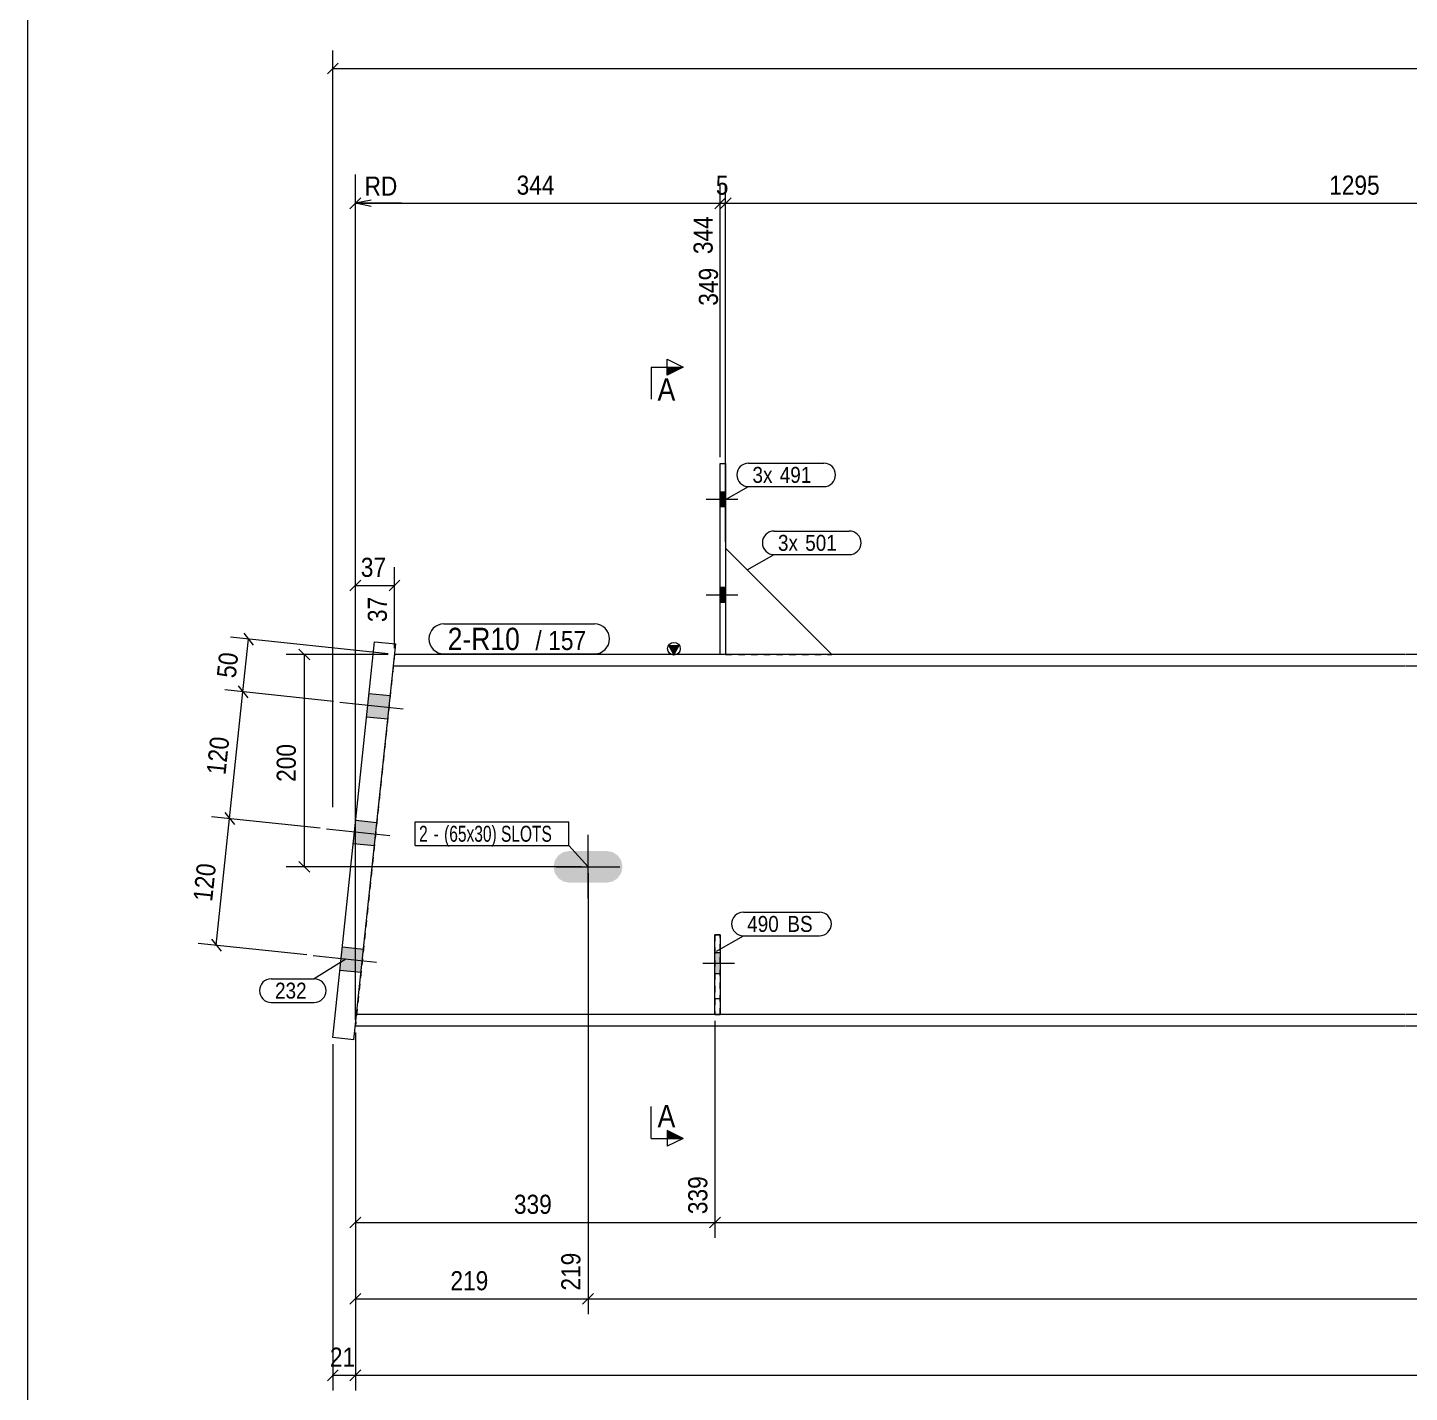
# Model space of a CAD drawing. Header units: millimetres. Extents: x 2 to 825, y 1 to 579.
# Drawn here: x 5 to 221.9, y 223 to 437.3 of the extents above; entities that cross this region are included whole.
import ezdxf

# ---------------------------------------------------------------- set-up
doc = ezdxf.new("R2010")
doc.units = ezdxf.units.MM
for name, pattern in [('XKITLINE00', [0]), ('XKITLINE01', [4, 1, -1, 1, -1]), ('XKITLINE02', [4, 2, -2])]:
    doc.linetypes.add(name, pattern=pattern)
for name, color, linetype, lineweight in [('Bolt', 3, 'Continuous', 0), ('BoltMark', 7, 'Continuous', 0), ('Dimensions', 7, 'Continuous', 0), ('DrawingSheet', 5, 'Continuous', 0), ('Part', 2, 'Continuous', 0), ('PartMark', 7, 'Continuous', 0), ('Section', 6, 'Continuous', 0)]:
    doc.layers.add(name, color=color, linetype=linetype, lineweight=lineweight)
doc.styles.add('ARIAL', font='ARIAL.TTF')
doc.styles.add('ARIAL_NARROW', font='ARIALN.TTF')

# ---------------------------------------------------------------- blocks, each defined once
blk = doc.blocks.new('*A3')
at = {"layer": 'Bolt'}
blk.add_hatch(color=3, dxfattribs=at).paths.add_polyline_path([(98.39, 305.55), (98.2, 304.59), (97.66, 303.78), (96.85, 303.24), (95.89, 303.05), (90.06, 303.05), (89.1, 303.24), (88.29, 303.78), (87.75, 304.59), (87.56, 305.55), (87.75, 306.51), (88.29, 307.32), (89.1, 307.86), (90.06, 308.05), (95.89, 308.05), (96.85, 307.86), (97.66, 307.32), (98.2, 306.51)], flags=17)
at = {"layer": 'Bolt', "color": 3, "linetype": 'XKITLINE00', "lineweight": 0}
for p, q in [((92.97, 300.55), (92.97, 310.55)), ((87.97, 305.55), (97.97, 305.55))]:
    blk.add_line(p, q, dxfattribs=at)
blk = doc.blocks.new('*A4')
at = {"layer": 'Bolt', "color": 3, "linetype": 'XKITLINE02', "lineweight": 0}
for p, q in [((113.74, 292.02), (112.9, 292.02)), ((115.99, 290.38), (110.99, 290.38)), ((113.74, 288.74), (112.9, 288.74))]:
    blk.add_line(p, q, dxfattribs=at)
blk = doc.blocks.new('*A5')
at = {"layer": 'Bolt'}
blk.add_hatch(color=3, dxfattribs=at).paths.add_polyline_path([(113.74, 288.74), (112.9, 288.74), (112.9, 292.02), (113.74, 292.02)], flags=17)
at = {"layer": 'Bolt', "color": 3, "linetype": 'XKITLINE00', "lineweight": 0}
for p, q in [((113.74, 292.02), (112.9, 292.02)), ((115.99, 290.38), (110.99, 290.38)), ((113.74, 288.74), (112.9, 288.74))]:
    blk.add_line(p, q, dxfattribs=at)
blk = doc.blocks.new('*A6')
at = {"layer": 'Bolt'}
for points in [[(113.74, 364.38), (114.57, 364.38), (114.57, 362.05), (113.74, 362.05)], [(113.74, 364.38), (114.57, 364.38), (114.57, 362.05), (113.74, 362.05)], [(113.74, 349.38), (114.57, 349.38), (114.57, 347.05), (113.74, 347.05)], [(113.74, 349.38), (114.57, 349.38), (114.57, 347.05), (113.74, 347.05)]]:
    blk.add_hatch(color=3, dxfattribs=at).paths.add_polyline_path(points, flags=17)
at = {"layer": 'Bolt', "color": 3, "linetype": 'XKITLINE00', "lineweight": 0}
for p, q in [((116.5, 363.22), (111.5, 363.22)), ((116.5, 363.22), (111.5, 363.22)), ((114.57, 364.38), (113.74, 364.38)), ((114.57, 364.38), (113.74, 364.38)), ((114.57, 362.05), (113.74, 362.05)), ((114.57, 362.05), (113.74, 362.05)), ((114.57, 349.38), (113.74, 349.38)), ((114.57, 349.38), (113.74, 349.38)), ((116.5, 348.22), (111.5, 348.22)), ((116.5, 348.22), (111.5, 348.22)), ((114.57, 347.05), (113.74, 347.05)), ((114.57, 347.05), (113.74, 347.05))]:
    blk.add_line(p, q, dxfattribs=at)
blk = doc.blocks.new('*A11')
at = {"layer": 'Bolt'}
for points in [[(61.54, 328.77), (58.22, 329.12), (58.61, 332.77), (61.92, 332.42)], [(61.54, 328.77), (58.22, 329.12), (58.61, 332.77), (61.92, 332.42)], [(59.44, 308.88), (56.12, 309.23), (56.51, 312.88), (59.82, 312.53)], [(59.44, 308.88), (56.12, 309.23), (56.51, 312.88), (59.82, 312.53)], [(57.34, 288.99), (54.03, 289.34), (54.41, 292.99), (57.73, 292.64)], [(57.34, 288.99), (54.03, 289.34), (54.41, 292.99), (57.73, 292.64)]]:
    blk.add_hatch(color=3, dxfattribs=at).paths.add_polyline_path(points, flags=17)
at = {"layer": 'Bolt', "color": 3, "linetype": 'XKITLINE00', "lineweight": 0}
for p, q in [((58.61, 332.77), (61.92, 332.42)), ((58.61, 332.77), (61.92, 332.42)), ((54.02, 331.41), (63.97, 330.36)), ((54.02, 331.41), (63.97, 330.36)), ((58.22, 329.12), (61.54, 328.77)), ((58.22, 329.12), (61.54, 328.77)), ((56.51, 312.88), (59.82, 312.53)), ((56.51, 312.88), (59.82, 312.53)), ((51.92, 311.52), (61.87, 310.47)), ((51.92, 311.52), (61.87, 310.47)), ((56.12, 309.23), (59.44, 308.88)), ((56.12, 309.23), (59.44, 308.88)), ((54.41, 292.99), (57.73, 292.64)), ((54.41, 292.99), (57.73, 292.64)), ((49.83, 291.63), (59.77, 290.58)), ((49.83, 291.63), (59.77, 290.58)), ((54.03, 289.34), (57.34, 288.99)), ((54.03, 289.34), (57.34, 288.99))]:
    blk.add_line(p, q, dxfattribs=at)
blk = doc.blocks.new('*A13')
at = {"layer": 'Part'}
blk.add_hatch(color=2, dxfattribs=at).paths.add_polyline_path([(105.65, 340.28), (107.25, 340.28), (106.45, 338.88)], flags=17)
at = {"layer": 'Part', "color": 7, "linetype": 'XKITLINE01', "lineweight": 0}
blk.add_line((62.6, 338.88), (56.45, 280.55), dxfattribs=at)
at = {"layer": 'Part', "color": 2, "linetype": 'XKITLINE00', "lineweight": 0}
for p, q in [((221.24, 338.88), (62.6, 338.88)), ((106.45, 338.88), (105.65, 340.28)), ((105.65, 340.28), (107.25, 340.28)), ((107.25, 340.28), (106.45, 338.88)), ((420.47, 338.88), (221.34, 338.88)), ((221.24, 337.05), (62.41, 337.05)), ((420.47, 337.05), (221.34, 337.05)), ((221.24, 282.38), (56.64, 282.38)), ((420.47, 282.38), (221.34, 282.38)), ((221.24, 280.55), (56.45, 280.55)), ((420.47, 280.55), (221.34, 280.55))]:
    blk.add_line(p, q, dxfattribs=at)
blk.add_circle((106.45, 339.78), 1, dxfattribs=at)
blk = doc.blocks.new('*A14')
at = {"layer": 'Part', "color": 7, "linetype": 'XKITLINE01', "lineweight": 0}
for p, q in [((112.9, 294.88), (112.9, 282.38)), ((113.74, 294.88), (112.9, 294.88)), ((113.74, 282.38), (113.74, 294.88)), ((112.9, 284.88), (113.74, 284.88)), ((112.9, 282.38), (113.74, 282.38))]:
    blk.add_line(p, q, dxfattribs=at)
blk = doc.blocks.new('*A15')
at = {"layer": 'Part', "color": 2, "linetype": 'XKITLINE00', "lineweight": 0}
for p, q in [((112.9, 282.38), (112.9, 294.88)), ((112.9, 294.88), (113.74, 294.88)), ((113.74, 294.88), (113.74, 282.38))]:
    blk.add_line(p, q, dxfattribs=at)
at = {"layer": 'Part', "color": 7, "linetype": 'XKITLINE01', "lineweight": 0}
for p, q in [((112.9, 284.88), (113.74, 284.88)), ((113.74, 282.38), (112.9, 282.38))]:
    blk.add_line(p, q, dxfattribs=at)
blk = doc.blocks.new('*A16')
at = {"layer": 'Part', "color": 2, "linetype": 'XKITLINE00', "lineweight": 0}
blk.add_line((131.24, 338.88), (114.57, 355.55), dxfattribs=at)
at = {"layer": 'Part', "color": 7, "linetype": 'XKITLINE01', "lineweight": 0}
for p, q in [((114.57, 355.55), (114.57, 338.88)), ((114.57, 338.88), (131.24, 338.88))]:
    blk.add_line(p, q, dxfattribs=at)
blk = doc.blocks.new('*A17')
at = {"layer": 'Part', "color": 2, "linetype": 'XKITLINE00', "lineweight": 0}
for p, q in [((113.74, 338.88), (113.74, 368.88)), ((113.74, 368.88), (114.57, 368.88)), ((114.57, 368.88), (114.57, 338.88))]:
    blk.add_line(p, q, dxfattribs=at)
at = {"layer": 'Part', "color": 7, "linetype": 'XKITLINE01', "lineweight": 0}
blk.add_line((114.57, 338.88), (113.74, 338.88), dxfattribs=at)
blk = doc.blocks.new('*A24')
at = {"layer": 'Part', "color": 2, "linetype": 'XKITLINE00', "lineweight": 0}
for p, q in [((52.91, 278.73), (59.46, 340.89)), ((59.46, 340.89), (62.78, 340.54)), ((56.22, 278.38), (62.78, 340.54)), ((56.22, 278.38), (52.91, 278.73))]:
    blk.add_line(p, q, dxfattribs=at)
blk = doc.blocks.new('*A61')
at = {"layer": 'DrawingSheet', "color": 5, "linetype": 'XKITLINE00', "lineweight": 0}
blk.add_line((5, 579), (5, 5), dxfattribs=at)
blk = doc.blocks.new('*A69')
at = {"layer": 'Dimensions', "color": 7, "linetype": 'XKITLINE00', "lineweight": 0}
for p, q in [((53.76, 431.73), (52.06, 430.04)), ((52.91, 314.93), (52.91, 433.73)), ((52.91, 430.88), (630.23, 430.88))]:
    blk.add_line(p, q, dxfattribs=at)
at = {"layer": 'Dimensions', "color": 3}
blk.add_point((52.91, 430.88), dxfattribs=at)
blk = doc.blocks.new('*A70')
at = {"layer": 'Dimensions', "color": 7, "linetype": 'XKITLINE00', "lineweight": 0}
for p, q in [((52.91, 277.73), (52.91, 223.32)), ((56.45, 279.55), (56.45, 223.32)), ((53.76, 226.56), (52.06, 224.87)), ((52.91, 225.72), (56.45, 225.72)), ((57.3, 226.56), (55.6, 224.87))]:
    blk.add_line(p, q, dxfattribs=at)
at = {"layer": 'Dimensions', "color": 3}
for p in [(52.91, 225.72), (56.45, 225.72)]:
    blk.add_point(p, dxfattribs=at)
at = {"layer": 'Dimensions', "color": 3, "style": 'ARIAL', "width": 0.85}
blk.add_text('21', height=3, dxfattribs=at).set_placement((52.45, 227.07))
blk = doc.blocks.new('*A71')
at = {"layer": 'Dimensions', "color": 7, "linetype": 'XKITLINE00', "lineweight": 0}
for p, q in [((114.57, 356.55), (114.57, 412.57)), ((312.97, 369.88), (312.97, 412.57)), ((115.42, 410.56), (113.72, 408.87)), ((313.82, 410.56), (312.12, 408.87)), ((114.57, 409.72), (312.97, 409.72))]:
    blk.add_line(p, q, dxfattribs=at)
at = {"layer": 'Dimensions', "color": 3}
for p in [(114.57, 409.72), (312.97, 409.72)]:
    blk.add_point(p, dxfattribs=at)
at = {"layer": 'Dimensions', "color": 3, "style": 'ARIAL', "width": 0.85}
blk.add_text('1295', height=3, dxfattribs=at).set_placement((209.32, 411.07))
blk.add_text('1644', height=3, rotation=90.0002, dxfattribs=at).set_placement((311.77, 399.51))
blk = doc.blocks.new('*A79')
at = {"layer": 'Dimensions', "color": 7, "linetype": 'XKITLINE00', "lineweight": 0}
for p, q in [((50.93, 311.62), (33.86, 313.42)), ((34.6, 293.23), (36.7, 313.12)), ((35.94, 314.06), (37.45, 312.19)), ((48.83, 291.73), (31.77, 293.53)), ((33.85, 294.17), (35.36, 292.3))]:
    blk.add_line(p, q, dxfattribs=at)
at = {"layer": 'Dimensions', "color": 3}
for p in [(36.7, 313.12), (34.6, 293.23)]:
    blk.add_point(p, dxfattribs=at)
at = {"layer": 'Dimensions', "color": 3, "style": 'ARIAL', "width": 0.85}
blk.add_text('120', height=3, rotation=83.9784, dxfattribs=at).set_placement((33.96, 300))
blk = doc.blocks.new('*A80')
at = {"layer": 'Dimensions', "color": 7, "linetype": 'XKITLINE00', "lineweight": 0}
for p, q in [((53.03, 331.51), (35.96, 333.31)), ((36.7, 313.12), (38.8, 333.01)), ((38.04, 333.95), (39.55, 332.08)), ((50.93, 311.62), (33.86, 313.42)), ((35.94, 314.06), (37.45, 312.19))]:
    blk.add_line(p, q, dxfattribs=at)
at = {"layer": 'Dimensions', "color": 3}
for p in [(38.8, 333.01), (36.7, 313.12)]:
    blk.add_point(p, dxfattribs=at)
at = {"layer": 'Dimensions', "color": 3, "style": 'ARIAL', "width": 0.85}
blk.add_text('120', height=3, rotation=83.9784, dxfattribs=at).set_placement((36.05, 319.89))
blk = doc.blocks.new('*A81')
at = {"layer": 'Dimensions', "color": 7, "linetype": 'XKITLINE00', "lineweight": 0}
for p, q in [((61.61, 338.99), (36.84, 341.6)), ((38.8, 333.01), (39.67, 341.3)), ((38.92, 342.23), (40.43, 340.37)), ((53.03, 331.51), (35.96, 333.31)), ((38.04, 333.95), (39.55, 332.08))]:
    blk.add_line(p, q, dxfattribs=at)
at = {"layer": 'Dimensions', "color": 3}
for p in [(39.67, 341.3), (38.8, 333.01)]:
    blk.add_point(p, dxfattribs=at)
at = {"layer": 'Dimensions', "color": 3, "style": 'ARIAL', "width": 0.85}
blk.add_text('50', height=3, rotation=83.9784, dxfattribs=at).set_placement((37.66, 335.09))
blk = doc.blocks.new('*A82')
at = {"layer": 'Dimensions', "color": 7, "linetype": 'XKITLINE00', "lineweight": 0}
for p, q in [((61.6, 338.88), (45.6, 338.88)), ((47.6, 339.73), (49.3, 338.03)), ((48.45, 305.55), (48.45, 338.88)), ((47.6, 306.4), (49.3, 304.7)), ((91.97, 305.55), (45.6, 305.55))]:
    blk.add_line(p, q, dxfattribs=at)
at = {"layer": 'Dimensions', "color": 3}
for p in [(48.45, 338.88), (48.45, 305.55)]:
    blk.add_point(p, dxfattribs=at)
at = {"layer": 'Dimensions', "color": 3, "style": 'ARIAL', "width": 0.85}
blk.add_text('200', height=3, rotation=90.0002, dxfattribs=at).set_placement((47.1, 318.88))
blk = doc.blocks.new('*A84')
at = {"layer": 'Dimensions', "color": 7, "linetype": 'XKITLINE00', "lineweight": 0}
for p, q in [((56.45, 281.55), (56.45, 352.57)), ((62.6, 339.88), (62.6, 352.57)), ((57.3, 350.56), (55.6, 348.87)), ((56.45, 349.72), (62.6, 349.72)), ((63.45, 350.56), (61.75, 348.87))]:
    blk.add_line(p, q, dxfattribs=at)
at = {"layer": 'Dimensions', "color": 3}
for p in [(56.45, 349.72), (62.6, 349.72)]:
    blk.add_point(p, dxfattribs=at)
at = {"layer": 'Dimensions', "color": 3, "style": 'ARIAL', "width": 0.85}
blk.add_text('37', height=3, dxfattribs=at).set_placement((57.3, 351.07))
blk.add_text('37', height=3, rotation=90.0002, dxfattribs=at).set_placement((61.4, 343.97))
blk = doc.blocks.new('*A85')
at = {"layer": 'BoltMark', "color": 7, "linetype": 'XKITLINE00', "lineweight": 0}
for p, q in [((65.85, 312.59), (89.97, 312.59)), ((65.85, 308.89), (65.85, 312.59)), ((89.97, 308.89), (89.97, 312.59)), ((65.85, 308.89), (89.97, 308.89)), ((92.97, 305.55), (89.97, 308.89))]:
    blk.add_line(p, q, dxfattribs=at)
at = {"layer": 'BoltMark', "color": 3, "style": 'ARIAL_NARROW', "width": 0.85}
for s, p in [('2', (66.45, 309.49)), ('-', (68.72, 309.49)), ('(65x30) SLOTS', (70.38, 309.49))]:
    blk.add_text(s, height=2.5, dxfattribs=at).set_placement(p)
blk = doc.blocks.new('*A86')
at = {"layer": 'PartMark', "color": 7, "linetype": 'XKITLINE00', "lineweight": 0}
for p, q in [((54.95, 291.06), (50, 287.96)), ((43.24, 287.96), (50, 287.96)), ((43.24, 284.26), (50, 284.26))]:
    blk.add_line(p, q, dxfattribs=at)
for centre, start, end in [((43.24, 286.11), 90, 270), ((50, 286.11), 270, 90)]:
    blk.add_arc(centre, 1.85, start, end, dxfattribs=at)
at = {"layer": 'PartMark', "color": 3, "style": 'ARIAL', "width": 0.85}
blk.add_text('232', height=2.5, dxfattribs=at).set_placement((43.84, 284.86))
blk = doc.blocks.new('*A88')
at = {"layer": 'PartMark', "color": 7, "linetype": 'XKITLINE00', "lineweight": 0}
for p, q in [((70.35, 343.68), (94, 343.68)), ((70.35, 338.98), (94, 338.98))]:
    blk.add_line(p, q, dxfattribs=at)
for centre, start, end in [((70.35, 341.33), 90, 270), ((94, 341.33), 270, 90)]:
    blk.add_arc(centre, 2.35, start, end, dxfattribs=at)
at = {"layer": 'PartMark', "color": 1, "style": 'ARIAL', "width": 0.85}
blk.add_text('2-R10', height=3.5, dxfattribs=at).set_placement((70.95, 339.58))
at = {"layer": 'PartMark', "color": 3, "style": 'ARIAL', "width": 0.85}
for s, p in [('/', (84.71, 339.58)), ('157', (86.73, 339.58))]:
    blk.add_text(s, height=3, dxfattribs=at).set_placement(p)
blk = doc.blocks.new('*A89')
at = {"layer": 'PartMark', "color": 7, "linetype": 'XKITLINE00', "lineweight": 0}
for p, q in [((122.19, 358.26), (133.98, 358.26)), ((117.95, 352.17), (122.19, 354.56)), ((122.19, 354.56), (133.98, 354.56))]:
    blk.add_line(p, q, dxfattribs=at)
for centre, start, end in [((122.19, 356.41), 90, 270), ((133.98, 356.41), 270, 90)]:
    blk.add_arc(centre, 1.85, start, end, dxfattribs=at)
at = {"layer": 'PartMark', "color": 3, "style": 'ARIAL', "width": 0.85}
for s, p in [('3x', (122.79, 355.16)), ('501', (127.07, 355.16))]:
    blk.add_text(s, height=2.5, dxfattribs=at).set_placement(p)
blk = doc.blocks.new('*A90')
at = {"layer": 'PartMark', "color": 7, "linetype": 'XKITLINE00', "lineweight": 0}
for p, q in [((118.19, 368.93), (129.98, 368.93)), ((113.95, 362.83), (118.19, 365.23)), ((118.19, 365.23), (129.98, 365.23))]:
    blk.add_line(p, q, dxfattribs=at)
for centre, start, end in [((118.19, 367.08), 90, 270), ((129.98, 367.08), 270, 90)]:
    blk.add_arc(centre, 1.85, start, end, dxfattribs=at)
at = {"layer": 'PartMark', "color": 3, "style": 'ARIAL', "width": 0.85}
for s, p in [('3x', (118.79, 365.83)), ('491', (123.07, 365.83))]:
    blk.add_text(s, height=2.5, dxfattribs=at).set_placement(p)
blk = doc.blocks.new('*A92')
at = {"layer": 'PartMark', "color": 7, "linetype": 'XKITLINE00', "lineweight": 0}
for p, q in [((117.36, 298.43), (129.32, 298.43)), ((113.12, 292.33), (117.36, 294.73)), ((117.36, 294.73), (129.32, 294.73))]:
    blk.add_line(p, q, dxfattribs=at)
for centre, start, end in [((117.36, 296.58), 90, 270), ((129.32, 296.58), 270, 90)]:
    blk.add_arc(centre, 1.85, start, end, dxfattribs=at)
at = {"layer": 'PartMark', "color": 3, "style": 'ARIAL', "width": 0.85}
for s, p in [('490', (117.96, 295.33)), ('BS', (124.27, 295.33))]:
    blk.add_text(s, height=2.5, dxfattribs=at).set_placement(p)
blk = doc.blocks.new('*A93')
at = {"layer": 'Section'}
for points in [[(105.4, 383.99), (107.9, 383.99), (105.4, 382.74)], [(105.4, 264.17), (107.9, 262.92), (105.4, 262.92)]]:
    blk.add_hatch(color=3, dxfattribs=at).paths.add_polyline_path(points, flags=17)
at = {"layer": 'Section', "color": 1, "linetype": 'XKITLINE00', "lineweight": 0}
for p, q in [((102.9, 383.99), (102.9, 378.99)), ((102.9, 383.99), (107.9, 383.99)), ((102.9, 262.92), (102.9, 267.92)), ((102.9, 262.92), (107.9, 262.92))]:
    blk.add_line(p, q, dxfattribs=at)
at = {"layer": 'Section', "color": 3, "linetype": 'XKITLINE00', "lineweight": 0}
for p, q in [((105.4, 382.74), (105.4, 385.24)), ((105.4, 385.24), (107.9, 383.99)), ((107.9, 383.99), (105.4, 382.74)), ((107.9, 262.92), (105.4, 264.17)), ((105.4, 264.17), (105.4, 261.67)), ((107.9, 262.92), (105.4, 261.67))]:
    blk.add_line(p, q, dxfattribs=at)
at = {"layer": 'Section', "color": 7, "style": 'ARIAL', "width": 0.85}
for p in [(103.9, 378.74), (103.9, 264.67)]:
    blk.add_text('A', height=3.5, dxfattribs=at).set_placement(p)
blk = doc.blocks.new('*A97')
at = {"layer": 'Dimensions', "color": 7, "linetype": 'XKITLINE00', "lineweight": 0}
for p, q in [((56.45, 279.55), (56.45, 223.32)), ((57.3, 226.56), (55.6, 224.87)), ((56.45, 225.72), (626.74, 225.72))]:
    blk.add_line(p, q, dxfattribs=at)
at = {"layer": 'Dimensions', "color": 3}
blk.add_point((56.45, 225.72), dxfattribs=at)
blk = doc.blocks.new('*A99')
at = {"layer": 'Dimensions', "color": 7, "linetype": 'XKITLINE00', "lineweight": 0}
for p, q in [((92.97, 304.55), (92.97, 235.32)), ((56.45, 279.55), (56.45, 235.32)), ((57.3, 238.56), (55.6, 236.87)), ((56.45, 237.72), (92.97, 237.72)), ((93.82, 238.56), (92.12, 236.87))]:
    blk.add_line(p, q, dxfattribs=at)
at = {"layer": 'Dimensions', "color": 3}
for p in [(56.45, 237.72), (92.97, 237.72)]:
    blk.add_point(p, dxfattribs=at)
at = {"layer": 'Dimensions', "color": 3, "style": 'ARIAL', "width": 0.85}
blk.add_text('219', height=3, rotation=90.0002, dxfattribs=at).set_placement((91.77, 239.02))
blk.add_text('219', height=3, dxfattribs=at).set_placement((71.37, 239.07))
blk = doc.blocks.new('*A100')
at = {"layer": 'Dimensions', "color": 7, "linetype": 'XKITLINE00', "lineweight": 0}
for p, q in [((92.97, 304.55), (92.97, 235.32)), ((93.82, 238.56), (92.12, 236.87)), ((92.97, 237.72), (593.64, 237.72))]:
    blk.add_line(p, q, dxfattribs=at)
at = {"layer": 'Dimensions', "color": 3}
blk.add_point((92.97, 237.72), dxfattribs=at)
blk = doc.blocks.new('*A102')
at = {"layer": 'Dimensions', "color": 7, "linetype": 'XKITLINE00', "lineweight": 0}
for p, q in [((112.9, 281.38), (112.9, 247.32)), ((56.45, 279.55), (56.45, 247.32)), ((57.3, 250.56), (55.6, 248.87)), ((56.45, 249.72), (112.9, 249.72)), ((113.75, 250.56), (112.05, 248.87))]:
    blk.add_line(p, q, dxfattribs=at)
at = {"layer": 'Dimensions', "color": 3}
for p in [(56.45, 249.72), (112.9, 249.72)]:
    blk.add_point(p, dxfattribs=at)
at = {"layer": 'Dimensions', "color": 3, "style": 'ARIAL', "width": 0.85}
blk.add_text('339', height=3, rotation=90.0002, dxfattribs=at).set_placement((111.7, 251.02))
blk.add_text('339', height=3, dxfattribs=at).set_placement((81.34, 251.07))
blk = doc.blocks.new('*A103')
at = {"layer": 'Dimensions', "color": 7, "linetype": 'XKITLINE00', "lineweight": 0}
for p, q in [((112.9, 281.38), (112.9, 247.32)), ((113.75, 250.56), (112.05, 248.87)), ((112.9, 249.72), (511.9, 249.72))]:
    blk.add_line(p, q, dxfattribs=at)
at = {"layer": 'Dimensions', "color": 3}
blk.add_point((112.9, 249.72), dxfattribs=at)
blk = doc.blocks.new('*A105')
at = {"layer": 'Dimensions', "color": 7, "linetype": 'XKITLINE00', "lineweight": 0}
for p, q in [((56.45, 281.55), (56.45, 414.22)), ((56.45, 281.55), (56.45, 412.57)), ((113.74, 369.88), (113.74, 412.57)), ((57.3, 410.56), (55.6, 408.87)), ((58.95, 410.22), (56.45, 409.72)), ((114.58, 410.56), (112.89, 408.87)), ((56.45, 409.72), (113.74, 409.72)), ((58.95, 409.22), (56.45, 409.72)), ((63.67, 409.72), (56.45, 409.72))]:
    blk.add_line(p, q, dxfattribs=at)
at = {"layer": 'Dimensions', "color": 3}
for p in [(56.45, 409.72), (113.74, 409.72)]:
    blk.add_point(p, dxfattribs=at)
at = {"layer": 'Dimensions', "color": 7}
blk.add_point((56.45, 409.72), dxfattribs=at)
at = {"layer": 'Dimensions', "color": 3, "style": 'ARIAL', "width": 0.85}
for s, p in [('RD', (57.89, 410.92)), ('344', (81.76, 411.07))]:
    blk.add_text(s, height=3, dxfattribs=at).set_placement(p)
blk.add_text('344', height=3, rotation=90.0002, dxfattribs=at).set_placement((112.54, 401.74))
blk = doc.blocks.new('*A106')
at = {"layer": 'Dimensions', "color": 7, "linetype": 'XKITLINE00', "lineweight": 0}
for p, q in [((113.74, 369.88), (113.74, 412.57)), ((114.57, 356.55), (114.57, 412.57)), ((114.58, 410.56), (112.89, 408.87)), ((115.42, 410.56), (113.72, 408.87)), ((113.74, 409.72), (114.57, 409.72))]:
    blk.add_line(p, q, dxfattribs=at)
at = {"layer": 'Dimensions', "color": 3}
for p in [(113.74, 409.72), (114.57, 409.72)]:
    blk.add_point(p, dxfattribs=at)
at = {"layer": 'Dimensions', "color": 3, "style": 'ARIAL', "width": 0.85}
blk.add_text('5', height=3, dxfattribs=at).set_placement((113.04, 411.07))
blk.add_text('349', height=3, rotation=90.0002, dxfattribs=at).set_placement((113.37, 393.64))

msp = doc.modelspace()

# ---------------------------------------------------------------- block references
at = {"lineweight": 0}
for name in ['*A61', '*A69', '*A105', '*A106', '*A71', '*A93', '*A17', '*A90', '*A6', '*A89', '*A84', '*A16', '*A88', '*A81', '*A24', '*A82', '*A97', '*A80', '*A11', '*A79', '*A85', '*A3', '*A99', '*A100', '*A92', '*A14', '*A15', '*A86', '*A4', '*A5', '*A102', '*A103', '*A70']:
    msp.add_blockref(name, (0, 0), dxfattribs=at)
at = {"layer": 'Part', "lineweight": 0}
msp.add_blockref('*A13', (0, 0), dxfattribs=at)

doc.saveas('drawing.dxf')
